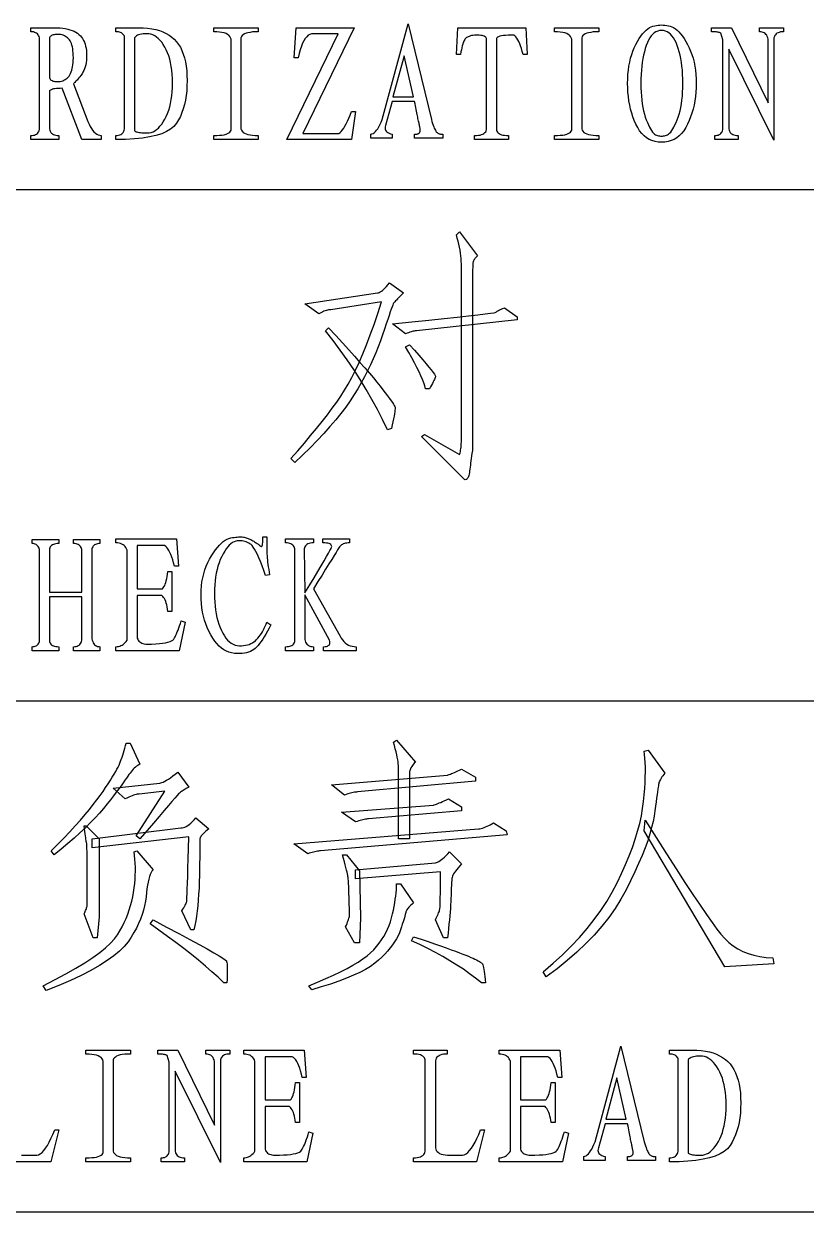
# Model space of a CAD drawing. Extents: x 0 to 420, y 0 to 297.
# Drawn here: x 242.16 to 251.35, y 17 to 30.95 of the extents above; entities that cross this region are included whole.
import ezdxf

# ---------------------------------------------------------------- set-up
doc = ezdxf.new("R2010")
doc.units = 0

msp = doc.modelspace()

# ---------------------------------------------------------------- linework, layer by layer
at = {"color": 7, "lineweight": 25}
for p, q in [((303, 29), (235, 29)), ((303, 23), (235, 23)), ((303, 17), (235, 17))]:
    msp.add_line(p, q, dxfattribs=at)
for points in [[(242.462, 30.162), (242.462, 29.716), (242.466, 29.701), (242.472, 29.688), (242.479, 29.676), (242.487, 29.666), (242.497, 29.658), (242.509, 29.651), (242.522, 29.645), (242.537, 29.641), (242.554, 29.639), (242.572, 29.638), (242.572, 29.591), (242.244, 29.591), (242.244, 29.638), (242.26, 29.639), (242.275, 29.641), (242.289, 29.644), (242.301, 29.649), (242.312, 29.656), (242.321, 29.663), (242.329, 29.673), (242.336, 29.683), (242.341, 29.695), (242.345, 29.708), (242.345, 30.787), (242.341, 30.8), (242.336, 30.812), (242.329, 30.822), (242.321, 30.832), (242.312, 30.839), (242.301, 30.846), (242.289, 30.85), (242.275, 30.854), (242.26, 30.856), (242.244, 30.857), (242.244, 30.904), (242.587, 30.904), (242.619, 30.9), (242.649, 30.895), (242.678, 30.889), (242.704, 30.881), (242.729, 30.872), (242.752, 30.862), (242.773, 30.851), (242.792, 30.839), (242.81, 30.825), (242.826, 30.81), (242.84, 30.794), (242.852, 30.776), (242.863, 30.756), (242.873, 30.736), (242.881, 30.713), (242.888, 30.689), (242.893, 30.664), (242.897, 30.637), (242.899, 30.609), (242.9, 30.579), (242.899, 30.55), (242.897, 30.521), (242.894, 30.494), (242.889, 30.469), (242.883, 30.445), (242.876, 30.422), (242.867, 30.401), (242.857, 30.381), (242.846, 30.362), (242.833, 30.345), (242.821, 30.329), (242.809, 30.315), (242.797, 30.302), (242.787, 30.29), (242.778, 30.28), (242.769, 30.271), (242.762, 30.263), (242.755, 30.256), (242.749, 30.251), (242.744, 30.247), (242.915, 29.802), (242.928, 29.772), (242.942, 29.746), (242.956, 29.722), (242.97, 29.701), (242.986, 29.683), (243.002, 29.668), (243.018, 29.656), (243.035, 29.647), (243.053, 29.641), (243.072, 29.638), (243.072, 29.591), (242.845, 29.591), (242.611, 30.193), (242.587, 30.192), (242.565, 30.192), (242.545, 30.19), (242.527, 30.188), (242.511, 30.185), (242.497, 30.182), (242.486, 30.177), (242.476, 30.173), (242.468, 30.167)], [(243.244, 29.638), (243.26, 29.639), (243.275, 29.641), (243.289, 29.645), (243.301, 29.651), (243.312, 29.658), (243.321, 29.666), (243.329, 29.676), (243.336, 29.688), (243.341, 29.701), (243.345, 29.716), (243.345, 30.802), (243.34, 30.813), (243.334, 30.822), (243.326, 30.83), (243.318, 30.837), (243.308, 30.843), (243.297, 30.848), (243.286, 30.852), (243.273, 30.855), (243.259, 30.856), (243.244, 30.857), (243.244, 30.904), (243.564, 30.904), (243.616, 30.899), (243.665, 30.892), (243.711, 30.882), (243.754, 30.87), (243.794, 30.855), (243.832, 30.837), (243.867, 30.817), (243.899, 30.794), (243.928, 30.768), (243.955, 30.74), (243.978, 30.708), (244, 30.674), (244.018, 30.636), (244.035, 30.595), (244.048, 30.551), (244.06, 30.504), (244.068, 30.453), (244.075, 30.4), (244.078, 30.343), (244.08, 30.283), (244.078, 30.222), (244.075, 30.164), (244.068, 30.108), (244.06, 30.054), (244.048, 30.003), (244.035, 29.954), (244.018, 29.908), (244, 29.864), (243.978, 29.822), (243.955, 29.783), (243.925, 29.746), (243.886, 29.714), (243.838, 29.685), (243.781, 29.66), (243.714, 29.639), (243.639, 29.622), (243.554, 29.608), (243.46, 29.599), (243.356, 29.593), (243.244, 29.591)], [(243.462, 29.693), (243.469, 29.688), (243.478, 29.684), (243.489, 29.681), (243.501, 29.678), (243.515, 29.675), (243.531, 29.673), (243.548, 29.671), (243.567, 29.67), (243.588, 29.67), (243.611, 29.669), (243.634, 29.671), (243.657, 29.676), (243.679, 29.684), (243.7, 29.695), (243.721, 29.709), (243.742, 29.727), (243.761, 29.748), (243.781, 29.772), (243.8, 29.799), (243.818, 29.829), (243.835, 29.863), (243.85, 29.898), (243.864, 29.935), (243.875, 29.974), (243.885, 30.016), (243.893, 30.06), (243.9, 30.105), (243.904, 30.153), (243.907, 30.203), (243.908, 30.255), (243.907, 30.307), (243.904, 30.357), (243.9, 30.405), (243.893, 30.45), (243.885, 30.494), (243.875, 30.535), (243.864, 30.574), (243.85, 30.61), (243.835, 30.645), (243.818, 30.677), (243.8, 30.707), (243.781, 30.733), (243.761, 30.757), (243.741, 30.777), (243.72, 30.794), (243.699, 30.808), (243.677, 30.819), (243.654, 30.827), (243.631, 30.832), (243.607, 30.833), (243.584, 30.833), (243.562, 30.832), (243.543, 30.829), (243.526, 30.826), (243.51, 30.822), (243.497, 30.817), (243.485, 30.81), (243.476, 30.803), (243.468, 30.795), (243.462, 30.787)], [(244.712, 30.787), (244.712, 29.716), (244.717, 29.701), (244.725, 29.688), (244.737, 29.676), (244.752, 29.666), (244.771, 29.658), (244.793, 29.651), (244.818, 29.645), (244.847, 29.641), (244.88, 29.639), (244.915, 29.638), (244.915, 29.591), (244.392, 29.591), (244.392, 29.638), (244.428, 29.639), (244.46, 29.641), (244.489, 29.644), (244.515, 29.648), (244.537, 29.654), (244.555, 29.661), (244.57, 29.669), (244.582, 29.678), (244.59, 29.689), (244.595, 29.701), (244.595, 30.771), (244.59, 30.787), (244.582, 30.802), (244.57, 30.815), (244.555, 30.826), (244.537, 30.835), (244.515, 30.843), (244.489, 30.849), (244.46, 30.853), (244.428, 30.856), (244.392, 30.857), (244.392, 30.904), (244.915, 30.904), (244.915, 30.857), (244.88, 30.856), (244.847, 30.854), (244.818, 30.85), (244.793, 30.846), (244.771, 30.839), (244.752, 30.832), (244.737, 30.822), (244.725, 30.812), (244.717, 30.8)], [(245.853, 30.833), (245.54, 30.833), (245.521, 30.826), (245.502, 30.815), (245.484, 30.798), (245.467, 30.777), (245.451, 30.751), (245.435, 30.721), (245.421, 30.686), (245.408, 30.646), (245.396, 30.601), (245.384, 30.552), (245.337, 30.552), (245.361, 30.904), (246.04, 30.904), (245.439, 29.662), (245.861, 29.662), (245.875, 29.673), (245.889, 29.687), (245.904, 29.704), (245.918, 29.725), (245.933, 29.749), (245.948, 29.777), (245.963, 29.808), (245.978, 29.842), (245.994, 29.879), (246.009, 29.919), (246.056, 29.919), (246.009, 29.591), (245.251, 29.591)], [(246.814, 29.724), (246.812, 29.732), (246.81, 29.741), (246.809, 29.751), (246.806, 29.761), (246.804, 29.772), (246.802, 29.784), (246.799, 29.796), (246.796, 29.809), (246.794, 29.823), (246.79, 29.837), (246.787, 29.853), (246.784, 29.869), (246.78, 29.886), (246.777, 29.905), (246.773, 29.924), (246.769, 29.945), (246.765, 29.966), (246.76, 29.989), (246.756, 30.012), (246.751, 30.037), (246.486, 30.037), (246.408, 29.755), (246.404, 29.74), (246.403, 29.726), (246.405, 29.713), (246.409, 29.702), (246.415, 29.691), (246.425, 29.681), (246.436, 29.673), (246.45, 29.665), (246.467, 29.659), (246.486, 29.654), (246.486, 29.607), (246.236, 29.607), (246.236, 29.654), (246.25, 29.657), (246.264, 29.663), (246.277, 29.672), (246.291, 29.685), (246.304, 29.701), (246.317, 29.719), (246.33, 29.741), (246.343, 29.766), (246.356, 29.794), (246.369, 29.826), (246.673, 30.951), (246.947, 29.826), (246.954, 29.802), (246.962, 29.78), (246.969, 29.76), (246.975, 29.742), (246.982, 29.726), (246.988, 29.712), (246.994, 29.7), (246.999, 29.691), (247.004, 29.683), (247.009, 29.677), (247.014, 29.673), (247.02, 29.669), (247.025, 29.665), (247.032, 29.662), (247.038, 29.66), (247.046, 29.657), (247.053, 29.656), (247.062, 29.655), (247.07, 29.654), (247.08, 29.654), (247.08, 29.607), (246.751, 29.607), (246.751, 29.654), (246.759, 29.654), (246.766, 29.654), (246.773, 29.655), (246.779, 29.656), (246.785, 29.658), (246.79, 29.659), (246.795, 29.661), (246.799, 29.664), (246.803, 29.666), (246.806, 29.669), (246.809, 29.673), (246.811, 29.677), (246.813, 29.681), (246.815, 29.686), (246.816, 29.691), (246.816, 29.697), (246.816, 29.703), (246.816, 29.709), (246.815, 29.716)], [(247.915, 30.818), (247.88, 30.817), (247.847, 30.816), (247.818, 30.814), (247.793, 30.812), (247.771, 30.808), (247.752, 30.804), (247.737, 30.799), (247.725, 30.793), (247.717, 30.786), (247.712, 30.779), (247.712, 29.701), (247.717, 29.689), (247.723, 29.678), (247.732, 29.669), (247.742, 29.661), (247.755, 29.654), (247.77, 29.648), (247.788, 29.644), (247.807, 29.641), (247.829, 29.639), (247.853, 29.638), (247.853, 29.591), (247.455, 29.591), (247.455, 29.638), (247.478, 29.639), (247.5, 29.641), (247.52, 29.644), (247.537, 29.649), (247.552, 29.656), (247.565, 29.663), (247.576, 29.673), (247.585, 29.683), (247.591, 29.695), (247.595, 29.708), (247.595, 30.779), (247.591, 30.786), (247.585, 30.793), (247.577, 30.799), (247.568, 30.804), (247.556, 30.808), (247.543, 30.812), (247.527, 30.814), (247.51, 30.816), (247.491, 30.817), (247.47, 30.818), (247.452, 30.816), (247.435, 30.814), (247.42, 30.811), (247.405, 30.807), (247.392, 30.803), (247.38, 30.799), (247.37, 30.793), (247.36, 30.788), (247.352, 30.782), (247.345, 30.775), (247.339, 30.767), (247.333, 30.756), (247.327, 30.743), (247.321, 30.729), (247.316, 30.711), (247.31, 30.692), (247.305, 30.67), (247.3, 30.646), (247.295, 30.62), (247.29, 30.591), (247.244, 30.591), (247.259, 30.904), (248.056, 30.904), (248.072, 30.591), (248.025, 30.591), (248.015, 30.627), (248.005, 30.66), (247.995, 30.69), (247.985, 30.717), (247.974, 30.742), (247.963, 30.763), (247.952, 30.781), (247.94, 30.796), (247.928, 30.808)], [(248.712, 30.787), (248.712, 29.716), (248.717, 29.701), (248.725, 29.688), (248.737, 29.676), (248.752, 29.666), (248.771, 29.658), (248.793, 29.651), (248.818, 29.645), (248.847, 29.641), (248.88, 29.639), (248.915, 29.638), (248.915, 29.591), (248.392, 29.591), (248.392, 29.638), (248.428, 29.639), (248.46, 29.641), (248.489, 29.644), (248.515, 29.648), (248.537, 29.654), (248.555, 29.661), (248.57, 29.669), (248.582, 29.678), (248.59, 29.689), (248.595, 29.701), (248.595, 30.771), (248.59, 30.787), (248.582, 30.802), (248.57, 30.815), (248.555, 30.826), (248.537, 30.835), (248.515, 30.843), (248.489, 30.849), (248.46, 30.853), (248.428, 30.856), (248.392, 30.857), (248.392, 30.904), (248.915, 30.904), (248.915, 30.857), (248.88, 30.856), (248.847, 30.854), (248.818, 30.85), (248.793, 30.846), (248.771, 30.839), (248.752, 30.832), (248.737, 30.822), (248.725, 30.812), (248.717, 30.8)], [(249.349, 30.708), (249.369, 30.744), (249.388, 30.777), (249.408, 30.806), (249.428, 30.833), (249.448, 30.856), (249.468, 30.876), (249.488, 30.892), (249.508, 30.906), (249.528, 30.916), (249.548, 30.923), (249.569, 30.928), (249.589, 30.932), (249.609, 30.935), (249.63, 30.936), (249.65, 30.937), (249.67, 30.936), (249.69, 30.935), (249.711, 30.932), (249.731, 30.928), (249.751, 30.923), (249.772, 30.916), (249.792, 30.906), (249.812, 30.892), (249.833, 30.876), (249.853, 30.856), (249.873, 30.833), (249.894, 30.806), (249.914, 30.777), (249.934, 30.744), (249.955, 30.708), (249.974, 30.67), (249.991, 30.63), (250.006, 30.588), (250.02, 30.545), (250.031, 30.5), (250.04, 30.454), (250.047, 30.406), (250.052, 30.356), (250.055, 30.304), (250.056, 30.251), (250.055, 30.198), (250.052, 30.146), (250.047, 30.095), (250.04, 30.045), (250.031, 29.996), (250.02, 29.949), (250.006, 29.903), (249.991, 29.858), (249.974, 29.814), (249.955, 29.771), (249.933, 29.731), (249.91, 29.695), (249.884, 29.663), (249.857, 29.636), (249.828, 29.613), (249.796, 29.594), (249.763, 29.579), (249.727, 29.568), (249.689, 29.562), (249.65, 29.56), (249.61, 29.562), (249.573, 29.568), (249.537, 29.579), (249.504, 29.594), (249.473, 29.613), (249.444, 29.636), (249.417, 29.663), (249.392, 29.695), (249.37, 29.731), (249.349, 29.771), (249.33, 29.814), (249.314, 29.858), (249.299, 29.903), (249.287, 29.949), (249.276, 29.996), (249.267, 30.045), (249.26, 30.095), (249.255, 30.146), (249.252, 30.198), (249.251, 30.251), (249.252, 30.304), (249.255, 30.356), (249.26, 30.406), (249.267, 30.454), (249.276, 30.5), (249.287, 30.545), (249.299, 30.588), (249.314, 30.63), (249.33, 30.67)], [(249.408, 30.251), (249.408, 30.199), (249.41, 30.148), (249.413, 30.099), (249.418, 30.053), (249.423, 30.009), (249.43, 29.967), (249.438, 29.928), (249.448, 29.89), (249.458, 29.855), (249.47, 29.822), (249.483, 29.791), (249.495, 29.763), (249.507, 29.738), (249.52, 29.716), (249.532, 29.697), (249.544, 29.68), (249.556, 29.666), (249.568, 29.655), (249.579, 29.647), (249.591, 29.642), (249.603, 29.638), (249.615, 29.636), (249.626, 29.634), (249.638, 29.633), (249.65, 29.632), (249.662, 29.633), (249.673, 29.634), (249.685, 29.636), (249.697, 29.638), (249.708, 29.642), (249.72, 29.647), (249.732, 29.655), (249.744, 29.666), (249.757, 29.68), (249.769, 29.697), (249.782, 29.716), (249.794, 29.738), (249.807, 29.763), (249.82, 29.791), (249.833, 29.822), (249.846, 29.855), (249.857, 29.89), (249.867, 29.928), (249.876, 29.967), (249.883, 30.009), (249.889, 30.053), (249.894, 30.099), (249.897, 30.148), (249.899, 30.199), (249.9, 30.251), (249.899, 30.304), (249.897, 30.355), (249.894, 30.405), (249.889, 30.452), (249.883, 30.497), (249.876, 30.541), (249.867, 30.583), (249.857, 30.623), (249.846, 30.661), (249.833, 30.697), (249.82, 30.73), (249.805, 30.76), (249.789, 30.786), (249.772, 30.809), (249.754, 30.828), (249.735, 30.844), (249.716, 30.857), (249.695, 30.865), (249.673, 30.871), (249.65, 30.872), (249.627, 30.871), (249.605, 30.865), (249.584, 30.857), (249.565, 30.844), (249.546, 30.828), (249.529, 30.809), (249.513, 30.786), (249.497, 30.76), (249.483, 30.73), (249.47, 30.697), (249.458, 30.661), (249.448, 30.623), (249.438, 30.583), (249.43, 30.541), (249.423, 30.497), (249.418, 30.452), (249.413, 30.405), (249.41, 30.355), (249.408, 30.304)], [(250.369, 30.763), (250.345, 30.841), (250.338, 30.844), (250.331, 30.847), (250.322, 30.849), (250.313, 30.851), (250.302, 30.853), (250.291, 30.854), (250.278, 30.855), (250.265, 30.856), (250.251, 30.857), (250.236, 30.857), (250.236, 30.904), (250.47, 30.904), (250.9, 30.021), (250.9, 30.771), (250.896, 30.787), (250.891, 30.802), (250.884, 30.815), (250.876, 30.826), (250.867, 30.835), (250.856, 30.843), (250.844, 30.849), (250.83, 30.853), (250.815, 30.856), (250.798, 30.857), (250.798, 30.904), (251.08, 30.904), (251.08, 30.857), (251.062, 30.856), (251.045, 30.854), (251.03, 30.85), (251.017, 30.846), (251.005, 30.839), (250.995, 30.832), (250.987, 30.822), (250.98, 30.812), (250.974, 30.8), (250.97, 30.787), (250.97, 29.583), (250.439, 30.654), (250.439, 29.716), (250.443, 29.701), (250.448, 29.688), (250.455, 29.676), (250.464, 29.666), (250.474, 29.658), (250.486, 29.651), (250.499, 29.645), (250.514, 29.641), (250.53, 29.639), (250.548, 29.638), (250.548, 29.591), (250.275, 29.591), (250.275, 29.638), (250.29, 29.639), (250.304, 29.641), (250.316, 29.644), (250.327, 29.649), (250.337, 29.656), (250.346, 29.663), (250.354, 29.673), (250.36, 29.683), (250.365, 29.695), (250.369, 29.708)], [(242.697, 30.763), (242.687, 30.775), (242.676, 30.786), (242.665, 30.795), (242.653, 30.803), (242.64, 30.81), (242.626, 30.816), (242.612, 30.82), (242.597, 30.823), (242.581, 30.825), (242.564, 30.826), (242.547, 30.825), (242.532, 30.824), (242.519, 30.822), (242.506, 30.819), (242.496, 30.816), (242.486, 30.812), (242.478, 30.806), (242.471, 30.801), (242.466, 30.794), (242.462, 30.787), (242.462, 30.318), (242.466, 30.309), (242.471, 30.301), (242.477, 30.294), (242.485, 30.288), (242.494, 30.283), (242.504, 30.278), (242.515, 30.275), (242.527, 30.273), (242.541, 30.271), (242.556, 30.271), (242.573, 30.272), (242.589, 30.274), (242.604, 30.277), (242.619, 30.282), (242.633, 30.287), (242.647, 30.295), (242.659, 30.303), (242.671, 30.313), (242.682, 30.325), (242.693, 30.337), (242.702, 30.351), (242.711, 30.367), (242.719, 30.385), (242.725, 30.404), (242.731, 30.424), (242.735, 30.447), (242.739, 30.47), (242.742, 30.496), (242.743, 30.523), (242.744, 30.552), (242.743, 30.581), (242.742, 30.608), (242.739, 30.633), (242.736, 30.657), (242.732, 30.679), (242.727, 30.699), (242.721, 30.718), (242.714, 30.735), (242.706, 30.75)], [(246.736, 30.091), (246.626, 30.576), (246.494, 30.091)], [(247.435, 28.143), (247.433, 28.115), (247.432, 28.044), (247.432, 27.93), (247.431, 27.774), (247.43, 27.575), (247.43, 27.333), (247.429, 27.049), (247.429, 26.722), (247.429, 26.353), (247.429, 25.94), (247.424, 25.908), (247.42, 25.878), (247.416, 25.848), (247.412, 25.82), (247.408, 25.794), (247.405, 25.769), (247.402, 25.745), (247.399, 25.723), (247.396, 25.702), (247.394, 25.683), (247.391, 25.665), (247.387, 25.649), (247.383, 25.636), (247.379, 25.624), (247.373, 25.615), (247.367, 25.608), (247.36, 25.603), (247.352, 25.6), (247.344, 25.599), (247.335, 25.601), (246.831, 26.104), (246.866, 26.128), (247.276, 25.893), (247.281, 25.904), (247.285, 25.916), (247.288, 25.929), (247.291, 25.944), (247.294, 25.961), (247.296, 25.979), (247.298, 25.999), (247.299, 26.021), (247.3, 26.044), (247.3, 26.069), (247.3, 28.132), (247.299, 28.163), (247.297, 28.194), (247.295, 28.226), (247.29, 28.259), (247.285, 28.293), (247.279, 28.327), (247.271, 28.362), (247.262, 28.398), (247.252, 28.434), (247.241, 28.472), (247.276, 28.507), (247.487, 28.226), (247.478, 28.216), (247.47, 28.207), (247.463, 28.198), (247.456, 28.19), (247.451, 28.182), (247.446, 28.173), (247.442, 28.166), (247.439, 28.158), (247.436, 28.151)], [(246.04, 26.597), (245.994, 26.525), (245.943, 26.452), (245.886, 26.377), (245.824, 26.3), (245.757, 26.222), (245.685, 26.141), (245.607, 26.058), (245.524, 25.974), (245.436, 25.888), (245.343, 25.8), (245.296, 25.847), (245.378, 25.939), (245.456, 26.029), (245.53, 26.116), (245.6, 26.2), (245.665, 26.282), (245.726, 26.361), (245.783, 26.437), (245.836, 26.51), (245.884, 26.581), (245.929, 26.649), (245.971, 26.72), (246.014, 26.798), (246.056, 26.883), (246.099, 26.976), (246.143, 27.076), (246.186, 27.183), (246.23, 27.298), (246.274, 27.42), (246.318, 27.55), (246.362, 27.686), (245.765, 27.593), (245.753, 27.592), (245.74, 27.591), (245.727, 27.588), (245.714, 27.585), (245.7, 27.581), (245.686, 27.576), (245.671, 27.57), (245.656, 27.563), (245.64, 27.555), (245.624, 27.546), (245.46, 27.663), (246.315, 27.792), (246.325, 27.793), (246.336, 27.797), (246.348, 27.802), (246.36, 27.811), (246.374, 27.821), (246.389, 27.834), (246.404, 27.849), (246.42, 27.867), (246.438, 27.887), (246.456, 27.909), (246.62, 27.792), (246.6, 27.772), (246.582, 27.753), (246.565, 27.737), (246.551, 27.722), (246.538, 27.708), (246.527, 27.697), (246.518, 27.687), (246.511, 27.679), (246.506, 27.673), (246.503, 27.669), (246.5, 27.662), (246.494, 27.648), (246.486, 27.628), (246.477, 27.601), (246.465, 27.568), (246.451, 27.528), (246.435, 27.481), (246.417, 27.427), (246.396, 27.367), (246.374, 27.3), (246.35, 27.229), (246.323, 27.159), (246.295, 27.089), (246.264, 27.018), (246.232, 26.948), (246.198, 26.878), (246.161, 26.808), (246.123, 26.737), (246.082, 26.667)], [(247.956, 27.511), (247.956, 27.476), (246.772, 27.347), (246.765, 27.346), (246.756, 27.345), (246.746, 27.343), (246.735, 27.341), (246.723, 27.338), (246.709, 27.334), (246.695, 27.329), (246.679, 27.324), (246.662, 27.318), (246.644, 27.311), (246.491, 27.429), (246.716, 27.451), (246.918, 27.472), (247.097, 27.49), (247.252, 27.506), (247.385, 27.521), (247.494, 27.533), (247.58, 27.544), (247.642, 27.552), (247.682, 27.559), (247.698, 27.563), (247.704, 27.567), (247.71, 27.571), (247.718, 27.576), (247.726, 27.58), (247.736, 27.585), (247.747, 27.591), (247.76, 27.597), (247.773, 27.603), (247.788, 27.609), (247.804, 27.616)], [(246.48, 26.198), (246.433, 26.186), (246.375, 26.306), (246.314, 26.424), (246.249, 26.542), (246.181, 26.659), (246.11, 26.775), (246.036, 26.891), (245.959, 27.006), (245.878, 27.12), (245.794, 27.234), (245.706, 27.347), (245.741, 27.382), (245.825, 27.291), (245.904, 27.204), (245.978, 27.123), (246.046, 27.047), (246.109, 26.976), (246.167, 26.91), (246.219, 26.849), (246.266, 26.793), (246.308, 26.742), (246.345, 26.696), (246.377, 26.655), (246.406, 26.617), (246.432, 26.583), (246.454, 26.553), (246.474, 26.526), (246.49, 26.504), (246.502, 26.485), (246.512, 26.469), (246.518, 26.458), (246.521, 26.45), (246.521, 26.442), (246.521, 26.431), (246.519, 26.415), (246.517, 26.396), (246.513, 26.372), (246.509, 26.345), (246.503, 26.314), (246.496, 26.279), (246.488, 26.241)], [(246.644, 27.159), (246.69, 27.183), (246.748, 27.118), (246.8, 27.059), (246.846, 27.007), (246.885, 26.96), (246.919, 26.92), (246.946, 26.887), (246.968, 26.859), (246.983, 26.838), (246.992, 26.822), (246.995, 26.813), (246.994, 26.807), (246.992, 26.798), (246.989, 26.788), (246.984, 26.776), (246.978, 26.762), (246.97, 26.747), (246.961, 26.729), (246.95, 26.71), (246.938, 26.689), (246.925, 26.667), (246.878, 26.667), (246.869, 26.699), (246.857, 26.735), (246.842, 26.775), (246.824, 26.819), (246.802, 26.866), (246.777, 26.917), (246.748, 26.972), (246.717, 27.031), (246.682, 27.093)], [(242.345, 24.779), (242.341, 24.792), (242.337, 24.804), (242.331, 24.815), (242.324, 24.824), (242.316, 24.831), (242.307, 24.838), (242.296, 24.843), (242.285, 24.846), (242.273, 24.848), (242.259, 24.849), (242.259, 24.896), (242.572, 24.896), (242.572, 24.849), (242.554, 24.848), (242.537, 24.847), (242.522, 24.843), (242.509, 24.839), (242.497, 24.833), (242.487, 24.827), (242.479, 24.818), (242.472, 24.809), (242.466, 24.798), (242.462, 24.787), (242.462, 24.279), (242.845, 24.279), (242.845, 24.779), (242.841, 24.792), (242.836, 24.804), (242.829, 24.815), (242.821, 24.824), (242.812, 24.831), (242.801, 24.838), (242.789, 24.843), (242.775, 24.846), (242.76, 24.848), (242.744, 24.849), (242.744, 24.896), (243.056, 24.896), (243.056, 24.849), (243.041, 24.848), (243.027, 24.847), (243.015, 24.843), (243.004, 24.839), (242.994, 24.833), (242.985, 24.827), (242.977, 24.818), (242.971, 24.809), (242.966, 24.798), (242.962, 24.787), (242.962, 23.732), (242.966, 23.714), (242.971, 23.698), (242.977, 23.684), (242.985, 23.672), (242.994, 23.662), (243.004, 23.653), (243.015, 23.647), (243.027, 23.642), (243.041, 23.639), (243.056, 23.638), (243.056, 23.591), (242.744, 23.591), (242.744, 23.638), (242.76, 23.639), (242.775, 23.641), (242.789, 23.645), (242.801, 23.651), (242.812, 23.658), (242.821, 23.666), (242.829, 23.676), (242.836, 23.688), (242.841, 23.701), (242.845, 23.716), (242.845, 24.224), (242.462, 24.224), (242.462, 23.701), (242.466, 23.689), (242.472, 23.678), (242.479, 23.669), (242.487, 23.661), (242.497, 23.654), (242.509, 23.648), (242.522, 23.644), (242.537, 23.641), (242.554, 23.639), (242.572, 23.638), (242.572, 23.591), (242.259, 23.591), (242.259, 23.638), (242.273, 23.639), (242.285, 23.641), (242.296, 23.644), (242.307, 23.648), (242.316, 23.654), (242.324, 23.661), (242.331, 23.669), (242.337, 23.678), (242.341, 23.689), (242.345, 23.701)], [(243.931, 24.583), (243.921, 24.622), (243.911, 24.658), (243.901, 24.69), (243.89, 24.72), (243.878, 24.745), (243.866, 24.768), (243.854, 24.787), (243.841, 24.803), (243.828, 24.816), (243.814, 24.826), (243.494, 24.826), (243.494, 24.318), (243.532, 24.318), (243.568, 24.318), (243.602, 24.318), (243.635, 24.318), (243.665, 24.318), (243.694, 24.318), (243.721, 24.318), (243.746, 24.318), (243.769, 24.318), (243.79, 24.318), (243.8, 24.328), (243.808, 24.341), (243.816, 24.356), (243.823, 24.373), (243.83, 24.392), (243.835, 24.413), (243.841, 24.437), (243.845, 24.463), (243.85, 24.491), (243.853, 24.521), (243.9, 24.521), (243.9, 24.052), (243.853, 24.052), (243.849, 24.079), (243.845, 24.105), (243.84, 24.128), (243.834, 24.15), (243.828, 24.169), (243.82, 24.187), (243.812, 24.203), (243.803, 24.217), (243.793, 24.229), (243.783, 24.24), (243.746, 24.24), (243.711, 24.24), (243.678, 24.24), (243.646, 24.24), (243.617, 24.24), (243.589, 24.24), (243.562, 24.24), (243.538, 24.24), (243.515, 24.24), (243.494, 24.24), (243.494, 23.74), (243.499, 23.726), (243.506, 23.714), (243.514, 23.704), (243.524, 23.695), (243.535, 23.687), (243.547, 23.681), (243.561, 23.676), (243.576, 23.672), (243.593, 23.67), (243.611, 23.669), (243.663, 23.67), (243.711, 23.672), (243.754, 23.675), (243.792, 23.679), (243.826, 23.684), (243.855, 23.69), (243.879, 23.698), (243.898, 23.707), (243.913, 23.717), (243.923, 23.728), (243.931, 23.741), (243.939, 23.755), (243.947, 23.772), (243.956, 23.79), (243.964, 23.811), (243.973, 23.833), (243.982, 23.858), (243.991, 23.884), (244, 23.912), (244.009, 23.943), (244.056, 23.927), (243.986, 23.591), (243.244, 23.591), (243.244, 23.638), (243.259, 23.639), (243.274, 23.641), (243.288, 23.645), (243.302, 23.651), (243.316, 23.658), (243.329, 23.666), (243.341, 23.676), (243.354, 23.688), (243.365, 23.701), (243.376, 23.716), (243.376, 24.771), (243.369, 24.787), (243.361, 24.802), (243.351, 24.815), (243.34, 24.826), (243.328, 24.835), (243.314, 24.843), (243.298, 24.849), (243.281, 24.853), (243.263, 24.856), (243.244, 24.857), (243.244, 24.904), (243.955, 24.904), (243.978, 24.583)], [(244.244, 24.247), (244.245, 24.3), (244.248, 24.351), (244.254, 24.4), (244.263, 24.448), (244.274, 24.495), (244.287, 24.539), (244.303, 24.583), (244.321, 24.625), (244.342, 24.665), (244.365, 24.704), (244.389, 24.741), (244.412, 24.774), (244.436, 24.804), (244.459, 24.83), (244.482, 24.853), (244.504, 24.872), (244.527, 24.888), (244.548, 24.901), (244.57, 24.91), (244.591, 24.915), (244.612, 24.919), (244.631, 24.922), (244.65, 24.924), (244.667, 24.926), (244.684, 24.927), (244.7, 24.928), (244.714, 24.927), (244.727, 24.927), (244.74, 24.925), (244.751, 24.923), (244.762, 24.921), (244.773, 24.918), (244.784, 24.914), (244.795, 24.91), (244.806, 24.906), (244.817, 24.901), (244.828, 24.895), (244.839, 24.889), (244.85, 24.883), (244.861, 24.876), (244.871, 24.869), (244.882, 24.863), (244.891, 24.856), (244.9, 24.85), (244.909, 24.844), (244.917, 24.838), (244.924, 24.833), (244.931, 24.828), (244.937, 24.823), (244.943, 24.818), (244.948, 24.815), (244.953, 24.815), (244.957, 24.818), (244.96, 24.824), (244.963, 24.833), (244.966, 24.846), (244.968, 24.862), (244.969, 24.88), (244.97, 24.902), (244.97, 24.927), (245.017, 24.927), (245.017, 24.911), (245.017, 24.895), (245.017, 24.878), (245.017, 24.861), (245.017, 24.843), (245.017, 24.825), (245.017, 24.806), (245.017, 24.787), (245.017, 24.768), (245.017, 24.747), (245.017, 24.727), (245.018, 24.704), (245.02, 24.681), (245.022, 24.656), (245.025, 24.63), (245.028, 24.603), (245.032, 24.575), (245.037, 24.545), (245.042, 24.514), (245.048, 24.482), (245.001, 24.474), (244.98, 24.534), (244.96, 24.589), (244.94, 24.638), (244.921, 24.682), (244.904, 24.721), (244.887, 24.755), (244.871, 24.783), (244.856, 24.807), (244.842, 24.825), (244.83, 24.837), (244.817, 24.847), (244.803, 24.855), (244.789, 24.862), (244.774, 24.869), (244.758, 24.873), (244.742, 24.877), (244.725, 24.88), (244.707, 24.881), (244.689, 24.881), (244.669, 24.88), (244.65, 24.877), (244.631, 24.87), (244.612, 24.86), (244.593, 24.847), (244.575, 24.83), (244.556, 24.81), (244.538, 24.787), (244.521, 24.76), (244.503, 24.73), (244.486, 24.697), (244.469, 24.661), (244.455, 24.623), (244.442, 24.584), (244.431, 24.543), (244.421, 24.5), (244.414, 24.456), (244.408, 24.41), (244.403, 24.363), (244.401, 24.314), (244.4, 24.263), (244.401, 24.212), (244.403, 24.163), (244.407, 24.116), (244.413, 24.07), (244.42, 24.026), (244.429, 23.983), (244.44, 23.942), (244.452, 23.903), (244.466, 23.865), (244.482, 23.829), (244.499, 23.796), (244.517, 23.766), (244.535, 23.739), (244.555, 23.716), (244.576, 23.697), (244.597, 23.68), (244.62, 23.668), (244.643, 23.658), (244.667, 23.652), (244.693, 23.65), (244.718, 23.65), (244.742, 23.652), (244.765, 23.655), (244.787, 23.66), (244.808, 23.666), (244.828, 23.675), (244.846, 23.685), (244.864, 23.696), (244.881, 23.709), (244.896, 23.724), (244.91, 23.74), (244.925, 23.757), (244.938, 23.775), (244.951, 23.794), (244.963, 23.814), (244.975, 23.835), (244.986, 23.856), (244.997, 23.879), (245.007, 23.903), (245.017, 23.927), (245.064, 23.896), (245.044, 23.857), (245.024, 23.82), (245.005, 23.786), (244.986, 23.754), (244.967, 23.725), (244.949, 23.699), (244.931, 23.675), (244.914, 23.653), (244.897, 23.635), (244.88, 23.619), (244.863, 23.605), (244.844, 23.592), (244.824, 23.582), (244.802, 23.574), (244.778, 23.567), (244.752, 23.562), (244.725, 23.559), (244.697, 23.557), (244.666, 23.558), (244.634, 23.56), (244.602, 23.565), (244.571, 23.574), (244.54, 23.586), (244.511, 23.602), (244.483, 23.622), (244.456, 23.646), (244.429, 23.674), (244.404, 23.705), (244.38, 23.74), (244.357, 23.779), (244.335, 23.82), (244.316, 23.862), (244.299, 23.906), (244.284, 23.951), (244.272, 23.997), (244.262, 24.045), (244.254, 24.094), (244.248, 24.144), (244.245, 24.195)], [(245.681, 23.638), (245.699, 23.639), (245.714, 23.641), (245.727, 23.645), (245.737, 23.651), (245.746, 23.658), (245.751, 23.666), (245.755, 23.676), (245.756, 23.688), (245.755, 23.701), (245.751, 23.716), (245.462, 24.247), (245.462, 23.724), (245.466, 23.708), (245.471, 23.693), (245.478, 23.68), (245.486, 23.669), (245.496, 23.66), (245.506, 23.652), (245.519, 23.646), (245.532, 23.642), (245.547, 23.639), (245.564, 23.638), (245.564, 23.591), (245.236, 23.591), (245.236, 23.638), (245.254, 23.639), (245.27, 23.641), (245.285, 23.644), (245.298, 23.648), (245.31, 23.654), (245.32, 23.661), (245.329, 23.669), (245.336, 23.678), (245.341, 23.689), (245.345, 23.701), (245.345, 24.787), (245.341, 24.8), (245.336, 24.812), (245.329, 24.822), (245.32, 24.832), (245.31, 24.839), (245.298, 24.846), (245.285, 24.85), (245.27, 24.854), (245.254, 24.856), (245.236, 24.857), (245.236, 24.904), (245.564, 24.904), (245.564, 24.857), (245.545, 24.856), (245.527, 24.854), (245.511, 24.85), (245.498, 24.846), (245.486, 24.839), (245.476, 24.832), (245.468, 24.822), (245.461, 24.812), (245.457, 24.8), (245.455, 24.787), (245.462, 24.271), (245.519, 24.363), (245.57, 24.447), (245.615, 24.522), (245.655, 24.589), (245.689, 24.647), (245.717, 24.696), (245.74, 24.737), (245.757, 24.768), (245.769, 24.792), (245.775, 24.806), (245.777, 24.816), (245.776, 24.824), (245.772, 24.832), (245.766, 24.839), (245.757, 24.844), (245.746, 24.849), (245.732, 24.852), (245.715, 24.855), (245.695, 24.856), (245.673, 24.857), (245.673, 24.904), (245.986, 24.904), (245.986, 24.857), (245.969, 24.856), (245.954, 24.855), (245.939, 24.853), (245.926, 24.849), (245.913, 24.845), (245.902, 24.84), (245.892, 24.834), (245.883, 24.827), (245.875, 24.819), (245.869, 24.81), (245.86, 24.797), (245.846, 24.775), (245.828, 24.746), (245.805, 24.709), (245.777, 24.663), (245.744, 24.61), (245.706, 24.549), (245.664, 24.48), (245.616, 24.403), (245.564, 24.318), (245.876, 23.763), (245.89, 23.739), (245.904, 23.718), (245.92, 23.699), (245.936, 23.683), (245.955, 23.669), (245.974, 23.658), (245.995, 23.649), (246.016, 23.643), (246.04, 23.639), (246.064, 23.638), (246.064, 23.591), (245.681, 23.591)], [(242.519, 21.194), (242.483, 21.241), (242.561, 21.319), (242.634, 21.395), (242.702, 21.467), (242.767, 21.536), (242.826, 21.603), (242.881, 21.667), (242.932, 21.727), (242.978, 21.785), (243.02, 21.84), (243.058, 21.892), (243.092, 21.94), (243.123, 21.986), (243.152, 22.03), (243.178, 22.07), (243.201, 22.107), (243.222, 22.141), (243.241, 22.172), (243.256, 22.201), (243.27, 22.226), (243.28, 22.249), (243.29, 22.271), (243.299, 22.293), (243.307, 22.316), (243.316, 22.341), (243.324, 22.366), (243.332, 22.392), (243.34, 22.42), (243.348, 22.448), (243.355, 22.477), (243.362, 22.507), (243.409, 22.507), (243.526, 22.261), (243.512, 22.253), (243.499, 22.244), (243.485, 22.235), (243.472, 22.224), (243.459, 22.212), (243.446, 22.199), (243.434, 22.186), (243.421, 22.171), (243.409, 22.155), (243.397, 22.138), (243.384, 22.118), (243.368, 22.096), (243.35, 22.07), (243.328, 22.04), (243.304, 22.007), (243.277, 21.971), (243.247, 21.931), (243.214, 21.888), (243.178, 21.842), (243.14, 21.792), (243.098, 21.74), (243.051, 21.686), (243, 21.63), (242.945, 21.573), (242.885, 21.514), (242.82, 21.453), (242.752, 21.391), (242.678, 21.327), (242.601, 21.261)], [(246.69, 22.161), (246.69, 22.144), (246.69, 22.113), (246.69, 22.069), (246.69, 22.011), (246.69, 21.94), (246.69, 21.855), (246.69, 21.757), (246.69, 21.645), (246.69, 21.52), (246.69, 21.382), (246.562, 21.382), (246.562, 22.226), (246.561, 22.243), (246.559, 22.263), (246.556, 22.286), (246.552, 22.312), (246.547, 22.34), (246.54, 22.37), (246.533, 22.404), (246.524, 22.439), (246.514, 22.478), (246.503, 22.518), (246.538, 22.542), (246.761, 22.284), (246.747, 22.27), (246.735, 22.257), (246.725, 22.243), (246.716, 22.231), (246.708, 22.218), (246.702, 22.206), (246.697, 22.194), (246.693, 22.183), (246.691, 22.172)], [(249.562, 21.651), (249.55, 21.586), (249.533, 21.515), (249.512, 21.44), (249.487, 21.361), (249.456, 21.276), (249.421, 21.187), (249.381, 21.093), (249.337, 20.995), (249.287, 20.892), (249.233, 20.784), (249.173, 20.675), (249.106, 20.567), (249.031, 20.461), (248.948, 20.357), (248.858, 20.254), (248.761, 20.153), (248.656, 20.053), (248.543, 19.955), (248.423, 19.859), (248.296, 19.765), (248.261, 19.823), (248.377, 19.922), (248.487, 20.022), (248.59, 20.124), (248.686, 20.226), (248.776, 20.33), (248.86, 20.435), (248.937, 20.541), (249.007, 20.648), (249.071, 20.757), (249.128, 20.866), (249.18, 20.975), (249.227, 21.081), (249.269, 21.183), (249.307, 21.283), (249.34, 21.38), (249.369, 21.474), (249.393, 21.565), (249.413, 21.654), (249.428, 21.739), (249.439, 21.821), (249.446, 21.9), (249.452, 21.974), (249.456, 22.044), (249.459, 22.11), (249.46, 22.171), (249.46, 22.228), (249.459, 22.281), (249.455, 22.329), (249.451, 22.373), (249.444, 22.413), (249.491, 22.425), (249.69, 22.155), (249.677, 22.139), (249.665, 22.124), (249.654, 22.109), (249.645, 22.094), (249.636, 22.08), (249.629, 22.067), (249.624, 22.055), (249.619, 22.043), (249.616, 22.031), (249.614, 22.02), (249.613, 22.007), (249.61, 21.989), (249.607, 21.965), (249.603, 21.936), (249.598, 21.902), (249.592, 21.862), (249.586, 21.817), (249.579, 21.767), (249.571, 21.712)], [(246.081, 21.933), (246.069, 21.932), (246.056, 21.931), (246.043, 21.929), (246.029, 21.927), (246.014, 21.924), (245.998, 21.92), (245.982, 21.915), (245.965, 21.91), (245.947, 21.904), (245.929, 21.897), (245.776, 22.015), (247.136, 22.132), (247.146, 22.135), (247.157, 22.138), (247.17, 22.143), (247.185, 22.149), (247.2, 22.155), (247.217, 22.163), (247.236, 22.171), (247.256, 22.181), (247.277, 22.191), (247.3, 22.202), (247.464, 22.108), (247.464, 22.061)], [(243.526, 21.382), (243.48, 21.417), (243.819, 21.944), (243.515, 21.909), (243.505, 21.909), (243.493, 21.907), (243.48, 21.904), (243.466, 21.9), (243.45, 21.894), (243.433, 21.888), (243.415, 21.88), (243.395, 21.872), (243.373, 21.862), (243.351, 21.851), (243.21, 21.979), (243.761, 22.038), (243.771, 22.039), (243.784, 22.043), (243.799, 22.05), (243.817, 22.059), (243.837, 22.07), (243.859, 22.084), (243.884, 22.101), (243.911, 22.121), (243.94, 22.142), (243.972, 22.167), (244.101, 21.991), (244.085, 21.982), (244.07, 21.973), (244.056, 21.965), (244.043, 21.957), (244.032, 21.95), (244.021, 21.943), (244.012, 21.937), (244.003, 21.931), (243.996, 21.926), (243.989, 21.921), (243.979, 21.911), (243.961, 21.892), (243.935, 21.862), (243.901, 21.823), (243.859, 21.774), (243.809, 21.716), (243.75, 21.647), (243.684, 21.568), (243.609, 21.48)], [(246.21, 21.616), (246.198, 21.616), (246.185, 21.615), (246.172, 21.613), (246.157, 21.611), (246.143, 21.607), (246.127, 21.603), (246.111, 21.599), (246.094, 21.594), (246.076, 21.588), (246.058, 21.581), (245.894, 21.698), (246.972, 21.78), (246.982, 21.783), (246.994, 21.787), (247.007, 21.791), (247.022, 21.797), (247.039, 21.804), (247.057, 21.811), (247.078, 21.82), (247.099, 21.829), (247.123, 21.839), (247.147, 21.851), (247.3, 21.757), (247.3, 21.71)], [(244.019, 20.538), (244.03, 20.556), (244.04, 20.573), (244.048, 20.588), (244.056, 20.603), (244.063, 20.616), (244.068, 20.627), (244.072, 20.638), (244.075, 20.647), (244.077, 20.655), (244.077, 20.661), (244.077, 20.674), (244.078, 20.7), (244.079, 20.74), (244.081, 20.794), (244.083, 20.862), (244.086, 20.943), (244.089, 21.038), (244.092, 21.147), (244.096, 21.269), (244.101, 21.405), (242.964, 21.276), (242.964, 21.382), (244.007, 21.511), (244.021, 21.512), (244.036, 21.515), (244.052, 21.521), (244.069, 21.529), (244.086, 21.54), (244.104, 21.553), (244.123, 21.568), (244.142, 21.586), (244.162, 21.606), (244.183, 21.628), (244.335, 21.499), (244.315, 21.483), (244.297, 21.468), (244.281, 21.454), (244.267, 21.441), (244.256, 21.429), (244.246, 21.417), (244.239, 21.407), (244.234, 21.398), (244.231, 21.389), (244.23, 21.382), (244.229, 21.371), (244.229, 21.353), (244.229, 21.328), (244.229, 21.296), (244.228, 21.257), (244.227, 21.211), (244.227, 21.157), (244.226, 21.097), (244.225, 21.029), (244.224, 20.954), (244.222, 20.877), (244.219, 20.803), (244.215, 20.732), (244.211, 20.663), (244.205, 20.598), (244.198, 20.536), (244.19, 20.476), (244.181, 20.42), (244.17, 20.366), (244.159, 20.315), (244.124, 20.315)], [(242.976, 20.222), (242.87, 20.503), (242.877, 20.517), (242.883, 20.53), (242.888, 20.542), (242.893, 20.553), (242.897, 20.564), (242.9, 20.575), (242.902, 20.584), (242.904, 20.593), (242.905, 20.601), (242.905, 20.608), (242.905, 20.618), (242.905, 20.634), (242.905, 20.656), (242.905, 20.684), (242.905, 20.718), (242.905, 20.758), (242.905, 20.804), (242.905, 20.856), (242.905, 20.914), (242.905, 20.977), (242.905, 21.041), (242.905, 21.099), (242.905, 21.15), (242.904, 21.195), (242.904, 21.234), (242.903, 21.266), (242.902, 21.293), (242.902, 21.313), (242.901, 21.327), (242.899, 21.335), (242.898, 21.341), (242.896, 21.35), (242.894, 21.363), (242.892, 21.378), (242.889, 21.396), (242.886, 21.418), (242.883, 21.442), (242.879, 21.47), (242.875, 21.5), (242.87, 21.534), (242.894, 21.534), (243.046, 21.382), (243.046, 20.468), (243.022, 20.222)], [(247.499, 21.499), (247.516, 21.502), (247.532, 21.506), (247.549, 21.51), (247.567, 21.516), (247.584, 21.522), (247.602, 21.53), (247.62, 21.538), (247.638, 21.548), (247.656, 21.558), (247.675, 21.569), (247.827, 21.476), (247.839, 21.429), (245.647, 21.241), (245.635, 21.241), (245.623, 21.24), (245.609, 21.238), (245.595, 21.236), (245.58, 21.232), (245.565, 21.228), (245.548, 21.224), (245.531, 21.219), (245.514, 21.213), (245.495, 21.206), (245.331, 21.323)], [(250.956, 19.987), (250.968, 19.917), (250.394, 19.882), (249.444, 21.476), (249.456, 21.604), (249.587, 21.397), (249.709, 21.206), (249.822, 21.031), (249.925, 20.872), (250.019, 20.73), (250.103, 20.604), (250.178, 20.494), (250.244, 20.401), (250.3, 20.323), (250.347, 20.263), (250.391, 20.212), (250.439, 20.167), (250.49, 20.127), (250.545, 20.092), (250.605, 20.062), (250.667, 20.037), (250.734, 20.017), (250.804, 20.002), (250.878, 19.992)], [(243.386, 20.175), (243.342, 20.12), (243.287, 20.066), (243.221, 20.01), (243.142, 19.953), (243.052, 19.896), (242.95, 19.839), (242.836, 19.78), (242.711, 19.721), (242.574, 19.661), (242.425, 19.601), (242.39, 19.659), (242.529, 19.73), (242.657, 19.799), (242.773, 19.865), (242.878, 19.929), (242.971, 19.99), (243.053, 20.049), (243.123, 20.105), (243.181, 20.158), (243.228, 20.209), (243.263, 20.257), (243.291, 20.304), (243.317, 20.352), (243.341, 20.4), (243.363, 20.449), (243.383, 20.498), (243.401, 20.549), (243.416, 20.599), (243.43, 20.651), (243.441, 20.702), (243.45, 20.755), (243.458, 20.807), (243.464, 20.858), (243.468, 20.908), (243.471, 20.957), (243.472, 21.005), (243.472, 21.052), (243.47, 21.098), (243.467, 21.143), (243.462, 21.187), (243.456, 21.229), (243.491, 21.241), (243.679, 21.018), (243.667, 21.005), (243.657, 20.987), (243.647, 20.965), (243.637, 20.94), (243.629, 20.91), (243.621, 20.876), (243.614, 20.839), (243.607, 20.797), (243.602, 20.752), (243.597, 20.702), (243.59, 20.65), (243.581, 20.598), (243.568, 20.546), (243.552, 20.494), (243.532, 20.441), (243.51, 20.388), (243.484, 20.335), (243.454, 20.282), (243.422, 20.229)], [(246.995, 20.433), (247.004, 20.451), (247.012, 20.468), (247.02, 20.484), (247.026, 20.499), (247.032, 20.513), (247.037, 20.526), (247.041, 20.538), (247.044, 20.549), (247.046, 20.559), (247.048, 20.567), (247.049, 20.579), (247.05, 20.598), (247.051, 20.623), (247.052, 20.655), (247.052, 20.695), (247.053, 20.741), (247.053, 20.794), (247.054, 20.854), (247.054, 20.921), (247.054, 20.995), (246.058, 20.913), (246.058, 21.018), (246.995, 21.101), (247.007, 21.104), (247.02, 21.109), (247.035, 21.117), (247.05, 21.127), (247.065, 21.139), (247.082, 21.153), (247.1, 21.169), (247.119, 21.187), (247.139, 21.207), (247.159, 21.229), (247.3, 21.089), (247.28, 21.066), (247.262, 21.044), (247.246, 21.024), (247.231, 21.005), (247.219, 20.988), (247.209, 20.971), (247.201, 20.956), (247.195, 20.943), (247.191, 20.93), (247.189, 20.919), (247.187, 20.907), (247.186, 20.893), (247.185, 20.876), (247.184, 20.856), (247.183, 20.834), (247.181, 20.809), (247.18, 20.782), (247.179, 20.752), (247.178, 20.72), (247.177, 20.684), (247.175, 20.647), (247.173, 20.608), (247.171, 20.567), (247.167, 20.523), (247.164, 20.478), (247.159, 20.431), (247.154, 20.381), (247.149, 20.33), (247.143, 20.277), (247.136, 20.222), (247.089, 20.222)], [(246.105, 20.163), (246.046, 20.163), (245.94, 20.351), (245.949, 20.371), (245.957, 20.39), (245.964, 20.407), (245.97, 20.423), (245.976, 20.437), (245.98, 20.45), (245.983, 20.461), (245.985, 20.471), (245.987, 20.479), (245.987, 20.485), (245.987, 20.493), (245.987, 20.503), (245.987, 20.517), (245.986, 20.534), (245.986, 20.554), (245.985, 20.577), (245.984, 20.604), (245.984, 20.633), (245.983, 20.666), (245.981, 20.702), (245.98, 20.738), (245.979, 20.771), (245.978, 20.801), (245.977, 20.829), (245.976, 20.853), (245.974, 20.874), (245.973, 20.893), (245.972, 20.908), (245.971, 20.921), (245.97, 20.931), (245.968, 20.941), (245.965, 20.954), (245.962, 20.972), (245.957, 20.992), (245.951, 21.017), (245.944, 21.045), (245.936, 21.077), (245.927, 21.112), (245.916, 21.152), (245.905, 21.194), (245.952, 21.194), (246.105, 21.007), (246.116, 20.456)], [(246.48, 20.456), (246.491, 20.502), (246.501, 20.547), (246.509, 20.59), (246.517, 20.632), (246.523, 20.673), (246.529, 20.712), (246.533, 20.75), (246.536, 20.786), (246.538, 20.821), (246.538, 20.854), (246.585, 20.854), (246.737, 20.632), (246.722, 20.618), (246.708, 20.605), (246.695, 20.593), (246.684, 20.581), (246.674, 20.57), (246.666, 20.56), (246.66, 20.551), (246.655, 20.542), (246.651, 20.534), (246.649, 20.526), (246.648, 20.518), (246.645, 20.507), (246.641, 20.493), (246.636, 20.476), (246.63, 20.456), (246.623, 20.433), (246.615, 20.408), (246.606, 20.38), (246.596, 20.349), (246.585, 20.315), (246.572, 20.28), (246.556, 20.245), (246.537, 20.209), (246.516, 20.174), (246.491, 20.138), (246.464, 20.102), (246.434, 20.066), (246.401, 20.03), (246.366, 19.994), (246.327, 19.958), (246.283, 19.922), (246.232, 19.886), (246.173, 19.851), (246.106, 19.815), (246.031, 19.781), (245.949, 19.746), (245.859, 19.712), (245.761, 19.679), (245.655, 19.645), (245.542, 19.612), (245.507, 19.659), (245.611, 19.701), (245.708, 19.742), (245.799, 19.782), (245.882, 19.822), (245.958, 19.861), (246.027, 19.9), (246.089, 19.937), (246.144, 19.974), (246.192, 20.01), (246.233, 20.046), (246.27, 20.082), (246.303, 20.118), (246.334, 20.157), (246.363, 20.196), (246.389, 20.236), (246.412, 20.278), (246.433, 20.321), (246.451, 20.365), (246.467, 20.41)], [(243.644, 20.386), (243.679, 20.433), (243.839, 20.348), (243.983, 20.271), (244.111, 20.202), (244.222, 20.142), (244.316, 20.09), (244.394, 20.046), (244.455, 20.01), (244.5, 19.983), (244.528, 19.963), (244.54, 19.952), (244.543, 19.943), (244.546, 19.931), (244.548, 19.914), (244.549, 19.894), (244.55, 19.87), (244.551, 19.842), (244.55, 19.811), (244.549, 19.776), (244.548, 19.737), (244.546, 19.694), (244.511, 19.694), (244.443, 19.758), (244.371, 19.823), (244.295, 19.889), (244.215, 19.957), (244.13, 20.025), (244.041, 20.095), (243.948, 20.166), (243.851, 20.238), (243.749, 20.311)], [(247.353, 20.017), (247.383, 20.004), (247.411, 19.992), (247.436, 19.981), (247.459, 19.971), (247.479, 19.961), (247.496, 19.952), (247.511, 19.944), (247.523, 19.936), (247.533, 19.929), (247.54, 19.923), (247.546, 19.915), (247.551, 19.904), (247.556, 19.89), (247.561, 19.872), (247.565, 19.851), (247.569, 19.826), (247.572, 19.798), (247.576, 19.767), (247.579, 19.732), (247.581, 19.694), (247.534, 19.694), (247.467, 19.748), (247.396, 19.8), (247.323, 19.852), (247.245, 19.902), (247.165, 19.952), (247.081, 20.001), (246.994, 20.049), (246.904, 20.096), (246.811, 20.141), (246.714, 20.186), (246.737, 20.233), (246.826, 20.204), (246.908, 20.176), (246.985, 20.15), (247.055, 20.126), (247.12, 20.103), (247.178, 20.082), (247.231, 20.063), (247.277, 20.046), (247.318, 20.03)], [(243.212, 18.787), (243.212, 17.716), (243.217, 17.701), (243.225, 17.688), (243.237, 17.676), (243.252, 17.666), (243.271, 17.658), (243.293, 17.651), (243.318, 17.645), (243.347, 17.641), (243.38, 17.639), (243.415, 17.638), (243.415, 17.591), (242.892, 17.591), (242.892, 17.638), (242.928, 17.639), (242.96, 17.641), (242.989, 17.644), (243.015, 17.648), (243.037, 17.654), (243.055, 17.661), (243.07, 17.669), (243.082, 17.678), (243.09, 17.689), (243.095, 17.701), (243.095, 18.771), (243.09, 18.787), (243.082, 18.802), (243.07, 18.815), (243.055, 18.826), (243.037, 18.835), (243.015, 18.843), (242.989, 18.849), (242.96, 18.853), (242.928, 18.856), (242.892, 18.857), (242.892, 18.904), (243.415, 18.904), (243.415, 18.857), (243.38, 18.856), (243.347, 18.854), (243.318, 18.85), (243.293, 18.846), (243.271, 18.839), (243.252, 18.832), (243.237, 18.822), (243.225, 18.812), (243.217, 18.8)], [(243.869, 18.763), (243.845, 18.841), (243.838, 18.844), (243.831, 18.847), (243.822, 18.849), (243.813, 18.851), (243.802, 18.853), (243.791, 18.854), (243.778, 18.855), (243.765, 18.856), (243.751, 18.857), (243.736, 18.857), (243.736, 18.904), (243.97, 18.904), (244.4, 18.021), (244.4, 18.771), (244.396, 18.787), (244.391, 18.802), (244.384, 18.815), (244.376, 18.826), (244.367, 18.835), (244.356, 18.843), (244.343, 18.849), (244.33, 18.853), (244.315, 18.856), (244.298, 18.857), (244.298, 18.904), (244.58, 18.904), (244.58, 18.857), (244.562, 18.856), (244.545, 18.854), (244.53, 18.85), (244.517, 18.846), (244.505, 18.839), (244.495, 18.832), (244.487, 18.822), (244.48, 18.812), (244.474, 18.8), (244.47, 18.787), (244.47, 17.583), (243.939, 18.654), (243.939, 17.716), (243.943, 17.701), (243.948, 17.688), (243.955, 17.676), (243.964, 17.666), (243.974, 17.658), (243.986, 17.651), (243.999, 17.645), (244.014, 17.641), (244.03, 17.639), (244.048, 17.638), (244.048, 17.591), (243.775, 17.591), (243.775, 17.638), (243.79, 17.639), (243.804, 17.641), (243.816, 17.644), (243.827, 17.649), (243.837, 17.656), (243.846, 17.663), (243.854, 17.673), (243.86, 17.683), (243.865, 17.695), (243.869, 17.708)], [(245.431, 18.583), (245.421, 18.622), (245.411, 18.658), (245.401, 18.69), (245.39, 18.72), (245.378, 18.745), (245.366, 18.768), (245.354, 18.787), (245.341, 18.803), (245.328, 18.816), (245.314, 18.826), (244.994, 18.826), (244.994, 18.318), (245.032, 18.318), (245.068, 18.318), (245.102, 18.318), (245.135, 18.318), (245.165, 18.318), (245.194, 18.318), (245.221, 18.318), (245.246, 18.318), (245.269, 18.318), (245.29, 18.318), (245.3, 18.328), (245.308, 18.341), (245.316, 18.356), (245.323, 18.373), (245.33, 18.392), (245.335, 18.413), (245.341, 18.437), (245.345, 18.463), (245.35, 18.491), (245.353, 18.521), (245.4, 18.521), (245.4, 18.052), (245.353, 18.052), (245.349, 18.079), (245.345, 18.105), (245.34, 18.128), (245.334, 18.15), (245.328, 18.169), (245.32, 18.187), (245.312, 18.203), (245.303, 18.217), (245.293, 18.229), (245.283, 18.24), (245.246, 18.24), (245.211, 18.24), (245.178, 18.24), (245.146, 18.24), (245.117, 18.24), (245.089, 18.24), (245.062, 18.24), (245.038, 18.24), (245.015, 18.24), (244.994, 18.24), (244.994, 17.74), (244.999, 17.726), (245.006, 17.714), (245.014, 17.704), (245.024, 17.695), (245.035, 17.687), (245.047, 17.681), (245.061, 17.676), (245.076, 17.672), (245.093, 17.67), (245.111, 17.669), (245.163, 17.67), (245.211, 17.672), (245.254, 17.675), (245.292, 17.679), (245.326, 17.684), (245.355, 17.69), (245.379, 17.698), (245.398, 17.707), (245.413, 17.717), (245.423, 17.728), (245.431, 17.741), (245.439, 17.755), (245.447, 17.772), (245.456, 17.79), (245.464, 17.811), (245.473, 17.833), (245.482, 17.858), (245.491, 17.884), (245.5, 17.912), (245.509, 17.943), (245.556, 17.927), (245.486, 17.591), (244.744, 17.591), (244.744, 17.638), (244.759, 17.639), (244.774, 17.641), (244.788, 17.645), (244.802, 17.651), (244.816, 17.658), (244.829, 17.666), (244.841, 17.676), (244.854, 17.688), (244.865, 17.701), (244.876, 17.716), (244.876, 18.771), (244.869, 18.787), (244.861, 18.802), (244.851, 18.815), (244.84, 18.826), (244.828, 18.835), (244.814, 18.843), (244.798, 18.849), (244.781, 18.853), (244.763, 18.856), (244.744, 18.857), (244.744, 18.904), (245.455, 18.904), (245.478, 18.583)], [(246.994, 18.779), (246.994, 17.755), (246.998, 17.739), (247.005, 17.724), (247.016, 17.711), (247.029, 17.7), (247.044, 17.691), (247.063, 17.683), (247.084, 17.677), (247.109, 17.673), (247.136, 17.67), (247.165, 17.669), (247.314, 17.669), (247.334, 17.675), (247.355, 17.686), (247.376, 17.703), (247.396, 17.724), (247.417, 17.751), (247.439, 17.784), (247.46, 17.821), (247.481, 17.864), (247.503, 17.913), (247.525, 17.966), (247.572, 17.966), (247.478, 17.591), (246.736, 17.591), (246.736, 17.638), (246.76, 17.639), (246.781, 17.641), (246.801, 17.645), (246.818, 17.651), (246.833, 17.658), (246.846, 17.666), (246.857, 17.676), (246.866, 17.688), (246.872, 17.701), (246.876, 17.716), (246.876, 18.787), (246.872, 18.8), (246.866, 18.812), (246.857, 18.822), (246.846, 18.832), (246.833, 18.839), (246.818, 18.846), (246.801, 18.85), (246.781, 18.854), (246.76, 18.856), (246.736, 18.857), (246.736, 18.904), (247.134, 18.904), (247.134, 18.857), (247.11, 18.856), (247.089, 18.854), (247.069, 18.85), (247.052, 18.844), (247.037, 18.837), (247.024, 18.829), (247.013, 18.819), (247.004, 18.807), (246.998, 18.794)], [(248.431, 18.583), (248.421, 18.622), (248.411, 18.658), (248.401, 18.69), (248.39, 18.72), (248.378, 18.745), (248.366, 18.768), (248.354, 18.787), (248.341, 18.803), (248.328, 18.816), (248.314, 18.826), (247.994, 18.826), (247.994, 18.318), (248.032, 18.318), (248.068, 18.318), (248.102, 18.318), (248.135, 18.318), (248.165, 18.318), (248.194, 18.318), (248.221, 18.318), (248.246, 18.318), (248.269, 18.318), (248.29, 18.318), (248.3, 18.328), (248.308, 18.341), (248.316, 18.356), (248.323, 18.373), (248.33, 18.392), (248.335, 18.413), (248.341, 18.437), (248.345, 18.463), (248.35, 18.491), (248.353, 18.521), (248.4, 18.521), (248.4, 18.052), (248.353, 18.052), (248.349, 18.079), (248.345, 18.105), (248.34, 18.128), (248.334, 18.15), (248.328, 18.169), (248.32, 18.187), (248.312, 18.203), (248.303, 18.217), (248.293, 18.229), (248.283, 18.24), (248.246, 18.24), (248.211, 18.24), (248.178, 18.24), (248.146, 18.24), (248.117, 18.24), (248.089, 18.24), (248.062, 18.24), (248.038, 18.24), (248.015, 18.24), (247.994, 18.24), (247.994, 17.74), (247.999, 17.726), (248.006, 17.714), (248.014, 17.704), (248.024, 17.695), (248.035, 17.687), (248.047, 17.681), (248.061, 17.676), (248.076, 17.672), (248.093, 17.67), (248.111, 17.669), (248.163, 17.67), (248.211, 17.672), (248.254, 17.675), (248.292, 17.679), (248.326, 17.684), (248.355, 17.69), (248.379, 17.698), (248.398, 17.707), (248.413, 17.717), (248.423, 17.728), (248.431, 17.741), (248.439, 17.755), (248.447, 17.772), (248.456, 17.79), (248.464, 17.811), (248.473, 17.833), (248.482, 17.858), (248.491, 17.884), (248.5, 17.912), (248.509, 17.943), (248.556, 17.927), (248.486, 17.591), (247.744, 17.591), (247.744, 17.638), (247.759, 17.639), (247.774, 17.641), (247.788, 17.645), (247.802, 17.651), (247.816, 17.658), (247.829, 17.666), (247.841, 17.676), (247.854, 17.688), (247.865, 17.701), (247.876, 17.716), (247.876, 18.771), (247.869, 18.787), (247.861, 18.802), (247.851, 18.815), (247.84, 18.826), (247.828, 18.835), (247.814, 18.843), (247.798, 18.849), (247.781, 18.853), (247.763, 18.856), (247.744, 18.857), (247.744, 18.904), (248.455, 18.904), (248.478, 18.583)], [(249.314, 17.724), (249.312, 17.732), (249.31, 17.741), (249.309, 17.751), (249.306, 17.761), (249.304, 17.772), (249.302, 17.784), (249.299, 17.796), (249.296, 17.809), (249.294, 17.823), (249.29, 17.837), (249.287, 17.853), (249.284, 17.869), (249.28, 17.886), (249.277, 17.905), (249.273, 17.924), (249.269, 17.945), (249.265, 17.966), (249.26, 17.989), (249.256, 18.012), (249.251, 18.037), (248.986, 18.037), (248.908, 17.755), (248.904, 17.74), (248.903, 17.726), (248.905, 17.713), (248.909, 17.702), (248.915, 17.691), (248.925, 17.681), (248.936, 17.673), (248.95, 17.665), (248.967, 17.659), (248.986, 17.654), (248.986, 17.607), (248.736, 17.607), (248.736, 17.654), (248.75, 17.657), (248.764, 17.663), (248.777, 17.672), (248.791, 17.685), (248.804, 17.701), (248.817, 17.719), (248.83, 17.741), (248.843, 17.766), (248.856, 17.794), (248.869, 17.826), (249.173, 18.951), (249.447, 17.826), (249.454, 17.802), (249.462, 17.78), (249.469, 17.76), (249.475, 17.742), (249.482, 17.726), (249.488, 17.712), (249.494, 17.7), (249.499, 17.691), (249.504, 17.683), (249.509, 17.677), (249.514, 17.673), (249.52, 17.669), (249.525, 17.665), (249.532, 17.662), (249.538, 17.66), (249.546, 17.657), (249.553, 17.656), (249.562, 17.655), (249.57, 17.654), (249.58, 17.654), (249.58, 17.607), (249.251, 17.607), (249.251, 17.654), (249.259, 17.654), (249.266, 17.654), (249.273, 17.655), (249.279, 17.656), (249.285, 17.658), (249.29, 17.659), (249.295, 17.661), (249.299, 17.664), (249.303, 17.666), (249.306, 17.669), (249.309, 17.673), (249.311, 17.677), (249.313, 17.681), (249.315, 17.686), (249.316, 17.691), (249.316, 17.697), (249.316, 17.703), (249.316, 17.709), (249.315, 17.716)], [(249.744, 17.638), (249.76, 17.639), (249.775, 17.641), (249.789, 17.645), (249.801, 17.651), (249.812, 17.658), (249.821, 17.666), (249.829, 17.676), (249.836, 17.688), (249.841, 17.701), (249.845, 17.716), (249.845, 18.802), (249.84, 18.813), (249.834, 18.822), (249.826, 18.83), (249.818, 18.837), (249.808, 18.843), (249.797, 18.848), (249.786, 18.852), (249.773, 18.855), (249.759, 18.856), (249.744, 18.857), (249.744, 18.904), (250.064, 18.904), (250.116, 18.899), (250.165, 18.892), (250.211, 18.882), (250.254, 18.87), (250.294, 18.855), (250.332, 18.837), (250.367, 18.817), (250.399, 18.794), (250.428, 18.768), (250.455, 18.74), (250.478, 18.708), (250.5, 18.674), (250.518, 18.636), (250.535, 18.595), (250.548, 18.551), (250.56, 18.504), (250.568, 18.453), (250.575, 18.4), (250.578, 18.343), (250.58, 18.283), (250.578, 18.222), (250.575, 18.164), (250.568, 18.108), (250.56, 18.054), (250.548, 18.003), (250.535, 17.954), (250.518, 17.908), (250.5, 17.864), (250.478, 17.822), (250.455, 17.783), (250.425, 17.746), (250.386, 17.714), (250.338, 17.685), (250.281, 17.66), (250.214, 17.639), (250.139, 17.622), (250.054, 17.608), (249.96, 17.599), (249.856, 17.593), (249.744, 17.591)], [(249.962, 17.693), (249.969, 17.688), (249.978, 17.684), (249.989, 17.681), (250.001, 17.678), (250.015, 17.675), (250.031, 17.673), (250.048, 17.671), (250.067, 17.67), (250.088, 17.67), (250.111, 17.669), (250.134, 17.671), (250.157, 17.676), (250.179, 17.684), (250.2, 17.695), (250.221, 17.709), (250.242, 17.727), (250.261, 17.748), (250.281, 17.772), (250.3, 17.799), (250.318, 17.829), (250.335, 17.863), (250.35, 17.898), (250.364, 17.935), (250.375, 17.974), (250.385, 18.016), (250.393, 18.06), (250.4, 18.105), (250.404, 18.153), (250.407, 18.203), (250.408, 18.255), (250.407, 18.307), (250.404, 18.357), (250.4, 18.405), (250.393, 18.45), (250.385, 18.494), (250.375, 18.535), (250.364, 18.574), (250.35, 18.61), (250.335, 18.645), (250.318, 18.677), (250.3, 18.707), (250.281, 18.733), (250.261, 18.757), (250.241, 18.777), (250.22, 18.794), (250.199, 18.808), (250.177, 18.819), (250.154, 18.827), (250.131, 18.832), (250.107, 18.833), (250.084, 18.833), (250.062, 18.832), (250.043, 18.829), (250.026, 18.826), (250.01, 18.822), (249.997, 18.817), (249.985, 18.81), (249.976, 18.803), (249.968, 18.795), (249.962, 18.787)], [(249.236, 18.091), (249.126, 18.576), (248.994, 18.091)]]:
    msp.add_lwpolyline(points, close=True, dxfattribs=at)
msp.add_lwpolyline([(242.136, 17.67), (242.165, 17.669), (242.314, 17.669), (242.334, 17.675), (242.355, 17.686), (242.376, 17.703), (242.396, 17.724), (242.417, 17.751), (242.439, 17.784), (242.46, 17.821), (242.481, 17.864), (242.503, 17.913), (242.525, 17.966), (242.572, 17.966), (242.478, 17.591), (241.736, 17.591)], dxfattribs=at)

doc.saveas('drawing.dxf')
